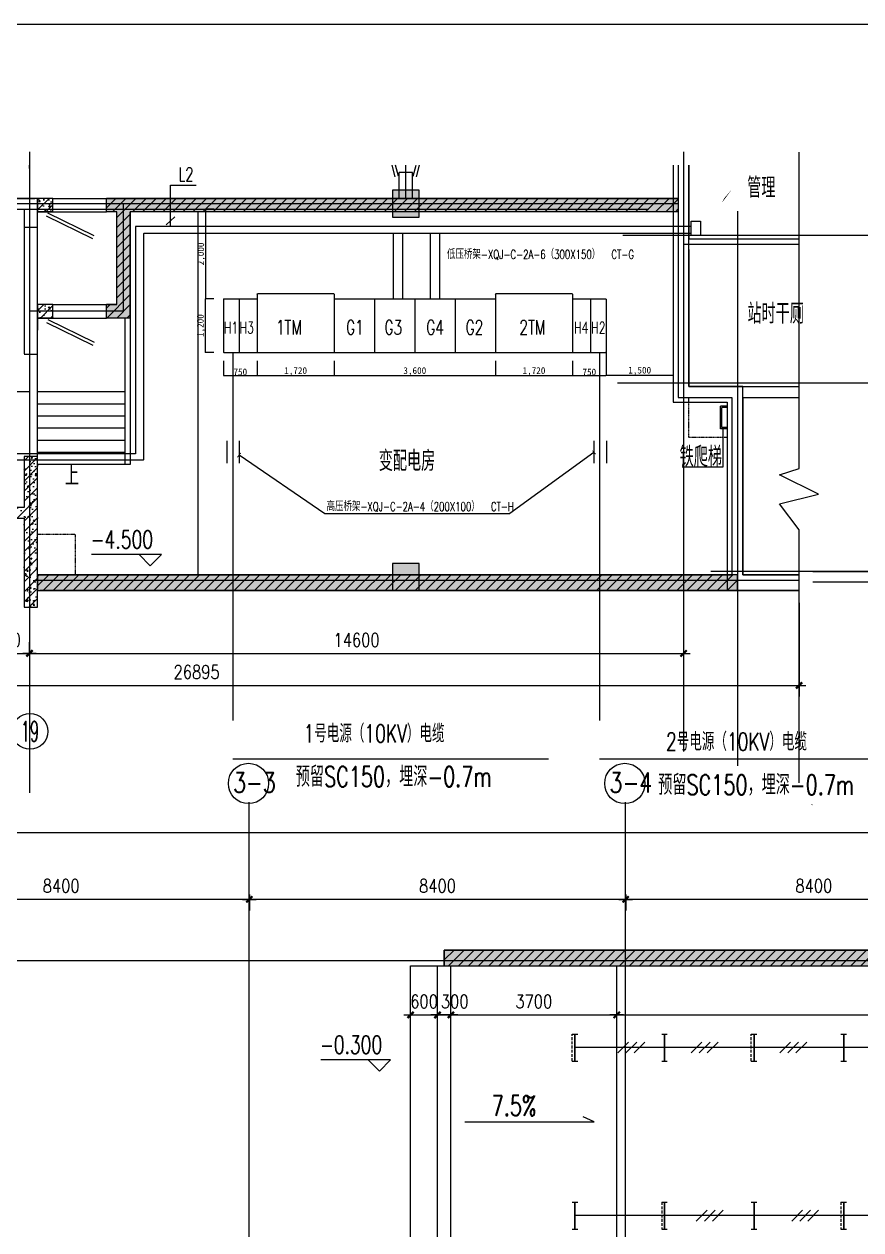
# Model space of a CAD drawing. Extents: x -170759 to 304867, y -311201 to 112352.
# Drawn here: x -86943 to -68266, y -94850 to -67941 of the extents above; entities that cross this region are included whole.
import ezdxf
from ezdxf.enums import TextEntityAlignment as Align

# ---------------------------------------------------------------- set-up
doc = ezdxf.new("R2010")
doc.units = 0
for name, pattern in [('ACAD_ISO04W100', [30.5, 24, -3, 0.5, -3]), ('DASH', [0.35, 0.25, -0.1]), ('DASHED', [0.75, 0.5, -0.25]), ('DOT2', [0.125, 0, -0.125]), ('DOTE', [2.42, 2, -0.2, 0.02, -0.2])]:
    doc.linetypes.add(name, pattern=pattern)
doc.layers.get('0').update_dxf_attribs({"linetype": 'CONTINUOUS'})
doc.layers.get('DEFPOINTS').update_dxf_attribs({"linetype": 'CONTINUOUS'})
for name, color, linetype in [('4', 2, 'DOT2'), ('7', 8, 'CONTINUOUS'), ('AXIS', 3, 'CONTINUOUS'), ('AXIS_TEXT', 7, 'CONTINUOUS'), ('DOTE', 251, 'CONTINUOUS'), ('EQUIP', 3, 'CONTINUOUS'), ('JJU', 251, 'CONTINUOUS'), ('LAYER2', 7, 'CONTINUOUS'), ('PUB_DIM', 3, 'CONTINUOUS'), ('STAIR', 2, 'CONTINUOUS'), ('TC', 253, 'CONTINUOUS'), ('TEXT', 6, 'CONTINUOUS'), ('TXT', 3, 'CONTINUOUS'), ('WALL', 7, 'CONTINUOUS'), ('WIRE', 1, 'CONTINUOUS'), ('ZHU', 251, 'CONTINUOUS'), ('ZXX', 2, 'ACAD_ISO04W100'), ('柱子', 170, 'CONTINUOUS'), ('标注', 7, 'CONTINUOUS')]:
    doc.layers.add(name, color=color, linetype=linetype)
doc.styles.add('COMPLEX', font='COMPLEX')
doc.styles.add('DIM_FONT', font='SIMPLEX.shx', dxfattribs={"width": 0.8})
doc.styles.add('HZFS', font='txt.shx', dxfattribs={"width": 0.8, "bigfont": 'msi_fsx.shx'})
doc.styles.add('HZTXT', font='txt.shx', dxfattribs={"width": 0.8, "bigfont": 'hztxt.shx'})
doc.styles.add('STYLE1', font='txt.shx', dxfattribs={"width": 0.8, "bigfont": 'HZTXT.shx'})
doc.dimstyles.new('AXIS', dxfattribs={"dimtxt": 300, "dimasz": 1, "dimexe": 250, "dimexo": 300, "dimgap": 150, "dimtad": 1, "dimdec": 0, "dimdsep": 46, "dimtxsty": 'DIM_FONT', "dimblk": '_DIMX', "dimblk1": '_DIMX', "dimblk2": '_DIMX', "dimcen": 2.5, "dimse1": 1, "dimse2": 1, "dimclrd": 3, "dimclre": 3, "dimclrt": 7, "dimadec": 0, "dimazin": 0, "dimtfac": 1, "dimtdec": 0, "dimtix": 1, "dimtmove": 2, "dimatfit": 3, "dimldrblk": '_DIMX', "dimfxl": 0, "dimtolj": 1, "dimtzin": 0, "dimarcsym": 0})
doc.dimstyles.new('NORMAL', dxfattribs={"dimtxt": 300, "dimasz": 1, "dimexe": 250, "dimexo": 300, "dimgap": 150, "dimtad": 1, "dimdec": 0, "dimzin": 0, "dimdsep": 46, "dimtxsty": 'DIM_FONT', "dimblk": '_DIMX', "dimblk1": '_DIMX', "dimblk2": '_DIMX', "dimsah": 1, "dimcen": 2.5, "dimclrt": 7, "dimadec": 0, "dimazin": 0, "dimtfac": 1, "dimtdec": 0, "dimtix": 1, "dimtmove": 2, "dimatfit": 3, "dimldrblk": '_DIMX', "dimfxl": 0, "dimtolj": 1, "dimtzin": 0, "dimarcsym": 0})
doc.dimstyles.get("Standard").update_dxf_attribs({"dimtxt": 0.18, "dimasz": 0.18, "dimexe": 0.18, "dimexo": 0.0625, "dimgap": 0.09, "dimtad": 0, "dimtih": 1, "dimtoh": 1, "dimdec": 4, "dimzin": 0, "dimdsep": 46, "dimtxsty": 'Standard', "dimcen": 0.09, "dimadec": 0, "dimazin": 0, "dimtfac": 1, "dimtdec": 4, "dimtofl": 0, "dimtmove": 0, "dimatfit": 3, "dimfxl": 0, "dimtolj": 1, "dimtzin": 0, "dimarcsym": 0})
pattern_1 = [(50, (-108706.48, -140644.84), (364.3693, -31.8782), [38.1, -419.1]), (355, (-108706.48, -140644.84), (-70.4857, 382.1133), [30.48, -335.28]), (100.451, (-108676.1, -140647.5), (293.885, 350.2334), [32.38, -356.18]), (46.1842, (-108706.5, -140543.24), (542.158, -84.0847), [57.15, -628.65]), (96.6356, (-108661.3, -140550.25), (474.8085, 494.851), [48.57, -534.27]), (351.184, (-108706.5, -140543.24), (474.8092, 494.8502), [45.72, -502.92]), (21, (-108655.68, -140568.64), (303.22976, -204.531), [38.1, -419.1]), (326, (-108655.68, -140568.64), (123.604, 368.3759), [30.48, -335.28]), (71.4514, (-108630.4, -140585.7), (426.833, 163.8457), [32.38, -356.18]), (37.5, (-108706.48, -140644.84), (6.1772, 169.11008), [0, -331.216, 0, -340.36, 0, -336.55]), (7.5, (-108706.48, -140644.84), (133.63933, 200.36115), [0, -194.056, 0, -323.596, 0, -128.27]), (327.5, (-108819.76, -140644.84), (271.18119, -11.45749), [0, -127, 0, -396.24, 0, -525.78]), (317.5, (-108870.56, -140644.84), (296.25836, 50.853), [0, -165.1, 0, -263.144, 0, -373.38])]

# ---------------------------------------------------------------- blocks, each defined once
blk = doc.blocks.new('_DIMX')
blk.add_line((-150, 0), (150, 0))
at = {"const_width": 50}
blk.add_lwpolyline([(-70, -70), (70, 70)], dxfattribs=at)
blk = doc.blocks.new('*D688')
at = {"layer": 'DEFPOINTS', "color": 0}
for p in [(-98716, -85992), (-16916, -86500), (-98716, -86769)]:
    blk.add_point(p, dxfattribs=at)
at = {"layer": 'TC', "color": 0, "lineweight": -2}
for p, q in [((-98716, -86469), (-98716, -85742)), ((-16916, -86200), (-16916, -85742)), ((-16917, -85992), (-98715, -85992))]:
    blk.add_line(p, q, dxfattribs=at)
at = {"layer": 'TC', "color": 0, "lineweight": -2, "rotation": 180}
blk.add_blockref('_DIMX', (-98716, -85992), dxfattribs=at)
at = {"layer": 'TC', "color": 0, "lineweight": -2}
blk.add_blockref('_DIMX', (-16916, -85992), dxfattribs=at)
at = {"layer": 'TC', "color": 7, "insert": (-58490, -85692), "char_height": 300, "attachment_point": 5, "style": 'DIM_FONT'}
blk.add_mtext('\\A1;81800', dxfattribs=at)
blk = doc.blocks.new('*D713')
at = {"layer": 'DEFPOINTS', "color": 0}
for p in [(-81916, -87069, 0), (-73516, -87069, 0), (-81916, -87474)]:
    blk.add_point(p, dxfattribs=at)
at = {"layer": 'TC', "color": 0, "lineweight": -2}
for p, q in [((-81916, -87369), (-81916, -87724)), ((-73517, -87474), (-81915, -87474))]:
    blk.add_line(p, q, dxfattribs=at)
at = {"layer": 'TC', "color": 0, "lineweight": -2, "rotation": 180}
blk.add_blockref('_DIMX', (-81916, -87474), dxfattribs=at)
at = {"layer": 'TC', "color": 0, "lineweight": -2}
blk.add_blockref('_DIMX', (-73516, -87474), dxfattribs=at)
at = {"layer": 'TC', "color": 7, "insert": (-77716, -87174), "char_height": 300, "attachment_point": 5, "style": 'DIM_FONT'}
blk.add_mtext('\\A1;8400', dxfattribs=at)
blk = doc.blocks.new('*D714')
at = {"layer": 'DEFPOINTS', "color": 0}
for p in [(-90316, -87069, 0), (-81916, -87069, 0), (-90316, -87474)]:
    blk.add_point(p, dxfattribs=at)
at = {"layer": 'TC', "color": 0, "lineweight": -2}
for p, q in [((-90316, -87369), (-90316, -87724)), ((-81917, -87474), (-90315, -87474))]:
    blk.add_line(p, q, dxfattribs=at)
at = {"layer": 'TC', "color": 0, "lineweight": -2, "rotation": 180}
blk.add_blockref('_DIMX', (-90316, -87474), dxfattribs=at)
at = {"layer": 'TC', "color": 0, "lineweight": -2}
blk.add_blockref('_DIMX', (-81916, -87474), dxfattribs=at)
at = {"layer": 'TC', "color": 7, "insert": (-86116, -87174), "char_height": 300, "attachment_point": 5, "style": 'DIM_FONT'}
blk.add_mtext('\\A1;8400', dxfattribs=at)
blk = doc.blocks.new('*D715')
at = {"layer": 'AXIS', "color": 3, "lineweight": -2}
for p, q in [((-77717, -90053), (-77718, -90053)), ((-77716, -90053), (-77416, -90053)), ((-77415, -90053), (-77414, -90053))]:
    blk.add_line(p, q, dxfattribs=at)
at = {"layer": 'DEFPOINTS', "color": 0}
for p in [(-77716, -90060, 0), (-77416, -90053), (-77416, -90117, 0)]:
    blk.add_point(p, dxfattribs=at)
at = {"layer": 'AXIS', "color": 3, "lineweight": -2}
blk.add_blockref('_DIMX', (-77716, -90053), dxfattribs=at)
at = {"layer": 'AXIS', "color": 3, "lineweight": -2, "rotation": 180}
blk.add_blockref('_DIMX', (-77416, -90053), dxfattribs=at)
at = {"layer": 'AXIS', "color": 7, "insert": (-77332, -89753), "char_height": 300, "attachment_point": 5, "style": 'DIM_FONT'}
blk.add_mtext('\\A1;300', dxfattribs=at)
blk = doc.blocks.new('*D716')
at = {"layer": 'AXIS', "color": 3, "lineweight": -2}
for p, q in [((-78317, -90053), (-78318, -90053)), ((-78316, -90053), (-77716, -90053)), ((-77715, -90053), (-77714, -90053))]:
    blk.add_line(p, q, dxfattribs=at)
at = {"layer": 'DEFPOINTS', "color": 0}
for p in [(-78316, -90060, 0), (-77716, -90053), (-77716, -90060, 0)]:
    blk.add_point(p, dxfattribs=at)
at = {"layer": 'AXIS', "color": 3, "lineweight": -2}
blk.add_blockref('_DIMX', (-78316, -90053), dxfattribs=at)
at = {"layer": 'AXIS', "color": 3, "lineweight": -2, "rotation": 180}
blk.add_blockref('_DIMX', (-77716, -90053), dxfattribs=at)
at = {"layer": 'AXIS', "color": 7, "insert": (-78016, -89753), "char_height": 300, "attachment_point": 5, "style": 'DIM_FONT'}
blk.add_mtext('\\A1;600', dxfattribs=at)
blk = doc.blocks.new('*D717')
at = {"layer": 'DEFPOINTS', "color": 0}
for p in [(-73516, -87069, 0), (-65116, -87069, 0), (-73516, -87474)]:
    blk.add_point(p, dxfattribs=at)
at = {"layer": 'TC', "color": 0, "lineweight": -2}
for p, q in [((-73516, -87369), (-73516, -87724)), ((-65117, -87474), (-73515, -87474))]:
    blk.add_line(p, q, dxfattribs=at)
at = {"layer": 'TC', "color": 0, "lineweight": -2, "rotation": 180}
blk.add_blockref('_DIMX', (-73516, -87474), dxfattribs=at)
at = {"layer": 'TC', "color": 0, "lineweight": -2}
blk.add_blockref('_DIMX', (-65116, -87474), dxfattribs=at)
at = {"layer": 'TC', "color": 7, "insert": (-69316, -87174), "char_height": 300, "attachment_point": 5, "style": 'DIM_FONT'}
blk.add_mtext('\\A1;8400', dxfattribs=at)
blk = doc.blocks.new('_WIE3')
for p, q in [((-0.2, 0.4), (-1, -0.4)), ((0.4, 0.4), (-0.4, -0.4)), ((1, 0.4), (0.2, -0.4))]:
    blk.add_line(p, q)
at = {"width": 0.8}
blk.add_attdef('N', text='', height=1, dxfattribs=at).set_placement((-0.017, 1.056), align=Align.MIDDLE)
blk = doc.blocks.new('_LINKPT1')
blk.add_line((0, 0), (0, 0))
blk = doc.blocks.new('M_Y4YTM')
for p, q in [((-1.2, 0.25), (-1.2, -0.25)), ((-1.2, 0), (1.2, 0)), ((1.2, 0.25), (1.2, -0.25))]:
    blk.add_line(p, q)
at = {"const_width": 0.14}
blk.add_lwpolyline([(-1.2, 0), (1.2, 0)], dxfattribs=at)
at = {"xscale": 0.002, "yscale": 0.002, "zscale": 0.002}
for p in [(-1.2, 0), (0, 0), (1.2, 0)]:
    blk.add_blockref('_LINKPT1', p, dxfattribs=at)
at = {"width": 0.8, "flags": 9}
blk.add_attdef('A', (0, 0), '', height=0.00002, dxfattribs=at)
blk = doc.blocks.new('_Y1QMM')
at = {"linetype": 'DASHED', "ltscale": 0.5}
blk.add_line((-1.2, 0.25), (1.2, 0.25), dxfattribs=at)
for p, q in [((-1.2, 0.25), (-1.2, -0.25)), ((-1.2, 0), (1.2, 0)), ((1.2, 0.25), (1.2, -0.25))]:
    blk.add_line(p, q)
at = {"const_width": 0.14}
blk.add_lwpolyline([(-1.2, 0), (1.2, 0)], dxfattribs=at)
at = {"xscale": 0.002, "yscale": 0.002, "zscale": 0.002}
for p in [(-1.2, 0), (0, 0), (1.2, 0)]:
    blk.add_blockref('_LINKPT1', p, dxfattribs=at)
at = {"style": 'DIM_FONT', "width": 0.8, "flags": 9}
blk.add_attdef('A', (0, 0), '', height=0.00002, dxfattribs=at)
blk = doc.blocks.new('_AXISO')
blk.add_circle((0, 0), 0.5)
at = {"layer": 'AXIS_TEXT', "style": 'COMPLEX', "width": 1.041667}
blk.add_attdef('A', text='', height=0.56, dxfattribs=at).set_placement((-0.25, -0.28), (0.25, -0.28), align=Align.FIT)
blk = doc.blocks.new('*D759')
at = {"color": 0, "lineweight": -2}
for p, q in [((-82712, -72070), (-82895, -72070)), ((-82894, -72073), (-82894, -74068)), ((-82712, -74070), (-82895, -74070))]:
    blk.add_line(p, q, dxfattribs=at)
at = {"color": 0}
for points in [[(-82894, -72073), (-82893, -72073), (-82894, -72070)], [(-82894, -74068), (-82893, -74068), (-82894, -74070)]]:
    blk.add_solid(points, dxfattribs=at)
at = {"layer": 'DEFPOINTS', "color": 0}
for p in [(-82712, -72070, 0), (-82894, -74070), (-82712, -74070, 0)]:
    blk.add_point(p, dxfattribs=at)
at = {"color": 0, "insert": (-82982, -73070), "char_height": 150, "attachment_point": 5, "rotation": 90}
blk.add_mtext('\\A1;2,000', dxfattribs=at)
blk = doc.blocks.new('*D760')
at = {"color": 0, "lineweight": -2}
for p, q in [((-82896, -74070), (-82905, -74070)), ((-82904, -74073), (-82904, -75268)), ((-82712, -75270), (-82905, -75270))]:
    blk.add_line(p, q, dxfattribs=at)
at = {"color": 0}
for points in [[(-82904, -74073), (-82903, -74073), (-82904, -74070)], [(-82904, -75268), (-82903, -75268), (-82904, -75270)]]:
    blk.add_solid(points, dxfattribs=at)
at = {"layer": 'DEFPOINTS', "color": 0}
for p in [(-82895, -74070), (-82904, -75270), (-82712, -75270, 0)]:
    blk.add_point(p, dxfattribs=at)
at = {"color": 0, "insert": (-82992, -74670), "char_height": 150, "attachment_point": 5, "rotation": 90}
blk.add_mtext('\\A1;1,200', dxfattribs=at)
blk = doc.blocks.new('*D761')
at = {"color": 0, "lineweight": -2}
for p, q in [((-82493, -75458), (-82493, -75781)), ((-81743, -75458), (-81743, -75781)), ((-82491, -75780), (-81746, -75780))]:
    blk.add_line(p, q, dxfattribs=at)
at = {"color": 0}
for points in [[(-82491, -75780), (-82491, -75780), (-82493, -75780)], [(-81746, -75780), (-81746, -75780), (-81743, -75780)]]:
    blk.add_solid(points, dxfattribs=at)
at = {"layer": 'DEFPOINTS', "color": 0}
for p in [(-82493, -75458, 0), (-81743, -75458, 0), (-81743, -75780)]:
    blk.add_point(p, dxfattribs=at)
at = {"color": 0, "insert": (-82118, -75704), "char_height": 150, "attachment_point": 5}
blk.add_mtext('\\A1;750', dxfattribs=at)
blk = doc.blocks.new('*D762')
at = {"color": 0, "lineweight": -2}
for p, q in [((-81743, -75459), (-81743, -75781)), ((-80023, -75458), (-80023, -75781)), ((-81741, -75780), (-80026, -75780))]:
    blk.add_line(p, q, dxfattribs=at)
at = {"color": 0}
for points in [[(-81741, -75780), (-81741, -75780), (-81743, -75780)], [(-80026, -75780), (-80026, -75780), (-80023, -75780)]]:
    blk.add_solid(points, dxfattribs=at)
at = {"layer": 'DEFPOINTS', "color": 0}
for p in [(-81743, -75458), (-80023, -75458, 0), (-80023, -75780)]:
    blk.add_point(p, dxfattribs=at)
at = {"color": 0, "insert": (-80883, -75692), "char_height": 150, "attachment_point": 5}
blk.add_mtext('\\A1;1,720', dxfattribs=at)
blk = doc.blocks.new('*D763')
at = {"color": 0, "lineweight": -2}
for p, q in [((-80023, -75458), (-80023, -75781)), ((-76423, -75458), (-76423, -75781)), ((-80021, -75780), (-76426, -75780))]:
    blk.add_line(p, q, dxfattribs=at)
at = {"color": 0}
for points in [[(-80021, -75780), (-80021, -75780), (-80023, -75780)], [(-76426, -75780), (-76426, -75780), (-76423, -75780)]]:
    blk.add_solid(points, dxfattribs=at)
at = {"layer": 'DEFPOINTS', "color": 0}
for p in [(-80023, -75458, 0), (-76423, -75458, 0), (-76423, -75780)]:
    blk.add_point(p, dxfattribs=at)
at = {"color": 0, "insert": (-78223, -75692), "char_height": 150, "attachment_point": 5}
blk.add_mtext('\\A1;3,600', dxfattribs=at)
blk = doc.blocks.new('*D764')
at = {"color": 0, "lineweight": -2}
for p, q in [((-76423, -75458), (-76423, -75781)), ((-74703, -75458), (-74703, -75781)), ((-76421, -75780), (-74706, -75780))]:
    blk.add_line(p, q, dxfattribs=at)
at = {"color": 0}
for points in [[(-76421, -75780), (-76421, -75780), (-76423, -75780)], [(-74706, -75780), (-74706, -75780), (-74703, -75780)]]:
    blk.add_solid(points, dxfattribs=at)
at = {"layer": 'DEFPOINTS', "color": 0}
for p in [(-76423, -75458, 0), (-74703, -75458, 0), (-74703, -75780)]:
    blk.add_point(p, dxfattribs=at)
at = {"color": 0, "insert": (-75563, -75692), "char_height": 150, "attachment_point": 5}
blk.add_mtext('\\A1;1,720', dxfattribs=at)
blk = doc.blocks.new('*D765')
at = {"color": 0, "lineweight": -2}
for p, q in [((-74703, -75473), (-74703, -75783)), ((-73953, -75473), (-73953, -75783)), ((-74701, -75782), (-73956, -75782))]:
    blk.add_line(p, q, dxfattribs=at)
at = {"color": 0}
for points in [[(-74701, -75781), (-74701, -75782), (-74703, -75782)], [(-73956, -75781), (-73956, -75782), (-73953, -75782)]]:
    blk.add_solid(points, dxfattribs=at)
at = {"layer": 'DEFPOINTS', "color": 0}
for p in [(-74703, -75473), (-73953, -75472, 0), (-73953, -75782)]:
    blk.add_point(p, dxfattribs=at)
at = {"color": 0, "insert": (-74328, -75706), "char_height": 150, "attachment_point": 5}
blk.add_mtext('\\A1;750', dxfattribs=at)
blk = doc.blocks.new('*D766')
at = {"color": 0, "lineweight": -2}
for p, q in [((-73953, -75271), (-73953, -75773)), ((-72453, -75271), (-72453, -75773)), ((-73951, -75772), (-72456, -75772))]:
    blk.add_line(p, q, dxfattribs=at)
at = {"color": 0}
for points in [[(-73951, -75771), (-73951, -75772), (-73953, -75772)], [(-72456, -75771), (-72456, -75772), (-72453, -75772)]]:
    blk.add_solid(points, dxfattribs=at)
at = {"layer": 'DEFPOINTS', "color": 0}
for p in [(-73953, -75270, 0), (-72453, -75270, 0), (-72453, -75772)]:
    blk.add_point(p, dxfattribs=at)
at = {"color": 0, "insert": (-73203, -75683), "char_height": 150, "attachment_point": 5}
blk.add_mtext('\\A1;1,500', dxfattribs=at)
blk = doc.blocks.new('A$C13B974A0')
at = {"layer": 'LAYER2', "color": 6}
blk.add_lwpolyline([(0, 0, 0, 0, 0), (324, 433, 96, 0, 0), (517, 725, 0, 0, 0)], format="xyseb", dxfattribs=at)
blk = doc.blocks.new('*D771')
at = {"layer": 'AXIS', "color": 0, "lineweight": -2}
for p, q in [((-69342, -80156), (-65118, -80156)), ((-65368, -80155), (-65368, -80154)), ((-65368, -80156), (-65368, -80386)), ((-69342, -80386), (-65118, -80386)), ((-65368, -80387), (-65368, -80388))]:
    blk.add_line(p, q, dxfattribs=at)
at = {"layer": 'DEFPOINTS', "color": 0}
for p in [(-69642, -80156, 0), (-69642, -80386, 0), (-65368, -80386)]:
    blk.add_point(p, dxfattribs=at)
at = {"layer": 'AXIS', "color": 0, "lineweight": -2}
for p, rotation in [((-65368, -80156), 270), ((-65368, -80386), 90)]:
    blk.add_blockref('_DIMX', p, dxfattribs=dict(at, rotation=rotation))
at = {"layer": 'AXIS', "color": 7, "insert": (-65668, -80271), "char_height": 300, "attachment_point": 5, "rotation": 90, "style": 'DIM_FONT'}
blk.add_mtext('\\A1;230', dxfattribs=at)

msp = doc.modelspace()

# ---------------------------------------------------------------- hatches: boundary and pattern name
at = {"layer": 'WIRE'}
h = msp.add_hatch(dxfattribs=at)
h.set_pattern_fill('AR-CONC', scale=2, style=0)
h.set_pattern_definition(pattern_1)
h.paths.add_polyline_path([(-86303.18081, -71830.20811), (-86643.18081, -71830.20811), (-86643.18081, -72130.20811), (-86303.18081, -72130.20811)])
h = msp.add_hatch(dxfattribs=at)
h.set_pattern_fill('ANSI31', scale=50, style=0)
h.set_pattern_definition([(45, (-108706.48, -141073.17), (-112.2532, 112.2532), [])])
h.paths.add_polyline_path([(-86303.18081, -71830.20811), (-86643.18081, -71830.20811), (-86643.18081, -72130.20811), (-86303.18081, -72130.20811)])
h = msp.add_hatch(dxfattribs=at)
h.set_pattern_fill('AR-CONC', scale=2, style=0)
h.set_pattern_definition(pattern_1)
h.paths.add_polyline_path([(-85103.18081, -74200.20811), (-84873.18081, -74200.20811), (-84873.18081, -72130.20811), (-85103.18081, -72130.20811), (-85103.18081, -71830.20811), (-72343.18081, -71830.20811), (-72343.18081, -72130.20811), (-84573.18081, -72130.20811), (-84573.18081, -74500.20811), (-85103.18081, -74500.20811)])
h = msp.add_hatch(dxfattribs=at)
h.set_pattern_fill('ANSI31', scale=50, style=0)
h.set_pattern_definition([(45, (-108706.48, -141664.53), (-112.2532, 112.2532), [])])
h.paths.add_polyline_path([(-85103.18081, -74200.20811), (-84873.18081, -74200.20811), (-84873.18081, -72130.20811), (-85103.18081, -72130.20811), (-85103.18081, -71830.20811), (-72343.18081, -71830.20811), (-72343.18081, -72130.20811), (-84573.18081, -72130.20811), (-84573.18081, -74500.20811), (-85103.18081, -74500.20811)])
h = msp.add_hatch(dxfattribs=at)
h.set_pattern_fill('AR-CONC', scale=2, style=0)
h.set_pattern_definition(pattern_1)
h.paths.add_polyline_path([(-86303.18081, -74200.20811), (-86643.18081, -74200.20811), (-86643.18081, -74500.20811), (-86303.18081, -74500.20811)])
h = msp.add_hatch(dxfattribs=at)
h.set_pattern_fill('ANSI31', scale=50, style=0)
h.set_pattern_definition([(45, (-108706.48, -141079.65), (-112.2532, 112.2532), [])])
h.paths.add_polyline_path([(-86303.18081, -74200.20811), (-86643.18081, -74200.20811), (-86643.18081, -74500.20811), (-86303.18081, -74500.20811)])
h = msp.add_hatch(dxfattribs=at)
h.set_pattern_fill('AR-CONC', scale=2, style=0)
h.set_pattern_definition(pattern_1)
h.paths.add_polyline_path([(-86643.18081, -80950.20811), (-86643.18081, -77590.20811), (-86943.18081, -77590.20811), (-86943.18081, -78730.20811), (-90723.18081, -78730.20811), (-90723.18081, -78970.20811), (-86943.18081, -78970.20811), (-86943.18081, -80950.20811)])
h = msp.add_hatch(dxfattribs=at)
h.set_pattern_fill('ANSI31', scale=50, style=0)
h.set_pattern_definition([(45, (-108706.48, -140089.42), (-112.2532, 112.2532), [])])
h.paths.add_polyline_path([(-86643.18081, -80950.20811), (-86643.18081, -77590.20811), (-86943.18081, -77590.20811), (-86943.18081, -78730.20811), (-90723.18081, -78730.20811), (-90723.18081, -78970.20811), (-86943.18081, -78970.20811), (-86943.18081, -80950.20811)])
h = msp.add_hatch(dxfattribs=at)
h.set_pattern_fill('ANSI31', scale=50, style=0)
h.set_pattern_definition([(45, (-108720.4, -141171.18), (-112.2532, 112.2532), [])])
h.paths.add_polyline_path([(-86657.10099, -80229.10315), (-86657.10099, -80579.10315), (-71037.10099, -80579.10315), (-71037.10099, -80229.10315)])
h = msp.add_hatch(dxfattribs=at)
h.set_pattern_fill('AR-CONC', scale=2, style=0)
h.set_pattern_definition(pattern_1)
h.paths.add_polyline_path([(-86643.18081, -80230.20811), (-86643.18081, -80580.20811), (-71023.18081, -80580.20811), (-71023.18081, -80230.20811)])
h = msp.add_hatch(dxfattribs=at)
h.set_pattern_fill('AR-CONC', scale=2, style=0)
h.set_pattern_definition(pattern_1)
h.paths.add_polyline_path([(-18486.48801, -111857.31182), (-16686.48801, -111857.31182), (-16686.48801, -88607.31182), (-77564.42559, -88607.31182), (-77564.42559, -88957.31182), (-17036.48801, -88957.31182), (-17036.48801, -110117.31182), (-18486.48801, -110117.31182), (-18486.48801, -110417.31182), (-17036.48801, -110417.31182), (-17036.48801, -111617.31182), (-18486.48801, -111617.31182)])
h = msp.add_hatch(dxfattribs=at)
h.set_pattern_fill('ANSI31', scale=50, style=0)
h.set_pattern_definition([(45, (-108706.48, -141520.32), (-112.2532, 112.2532), [])])
h.paths.add_polyline_path([(-18486.48801, -111857.31182), (-16686.48801, -111857.31182), (-16686.48801, -88607.31182), (-77564.42559, -88607.31182), (-77564.42559, -88957.31182), (-17036.48801, -88957.31182), (-17036.48801, -110117.31182), (-18486.48801, -110117.31182), (-18486.48801, -110417.31182), (-17036.48801, -110417.31182), (-17036.48801, -111617.31182), (-18486.48801, -111617.31182)])
at = {"layer": '柱子'}
for points in [[(-78723.18081, -71650.20811), (-78723.18081, -72250.20811), (-78123.18081, -72250.20811), (-78123.18081, -71650.20811)], [(-78723.18081, -79980.20811), (-78723.18081, -80580.20811), (-78123.18081, -80580.20811), (-78123.18081, -79980.20811)]]:
    msp.add_hatch(color=170, dxfattribs=at).paths.add_polyline_path(points)

# ---------------------------------------------------------------- linework, layer by layer
for p, q in [((-69645.46046, -77854.83344), (-69645.46046, -70798.66773)), ((-86943.18081, -72070.20811, 0), (-73007.38105, -72070.20811, 0)), ((-70079.73373, -77999.47854), (-69645.46046, -77854.83344)), ((-69211.1869, -78433.41432), (-70079.73373, -77999.47854)), ((-70079.73373, -78650.38221), (-69211.1869, -78433.41432)), ((-69645.46046, -79228.96326), (-70079.73373, -78650.38221)), ((-69645.46046, -84876.49802), (-69645.46046, -79228.96326)), ((-69362.37562, -85364.2744), (-69352.37562, -85354.2744))]:
    msp.add_line(p, q)
msp.add_lwpolyline([(-105851.41103, -67940.96664), (-7344.01912, -67940.96664), (-7344.01912, -137495.39095), (-105851.41103, -137495.39095)], close=True)
at = {"layer": '7'}
for p, q in [((-78588.94142, -71331.31658, 0), (-78653.12105, -71089.26537, 0)), ((-78257.42021, -71331.31658, 0), (-78193.24058, -71089.26537, 0)), ((-86303.18081, -71830.20811, 0), (-85103.18081, -71830.20811, 0)), ((-85411.95415, -72733.29926, 0), (-86446.65652, -72228.49773, 0)), ((-85378.93619, -72665.95823, 0), (-86413.63857, -72161.1567, 0)), ((-86303.18081, -72130.20811, 0), (-85103.18081, -72130.20811, 0)), ((-86303.18081, -74200.20811, 0), (-85103.18081, -74200.20811, 0)), ((-85371.19137, -75043.69691, 0), (-86405.89374, -74538.89538, 0)), ((-86303.18081, -74500.20811, 0), (-85103.18081, -74500.20811, 0))]:
    msp.add_line(p, q, dxfattribs=at)
at = {"layer": 'AXIS'}
for p, q in [((-71340.43421, -77822.83032), (-71340.43421, -76970.20811, 0)), ((-86823.18081, -82283.85427, 0), (-86823.18081, -83325.06995, 0))]:
    msp.add_line(p, q, dxfattribs=at)
at = {"layer": 'DOTE', "color": 251, "linetype": 'DOTE', "ltscale": 0.5}
for p, q in [((-86823.18081, -70788.66773, 0), (-86823.18081, -85099.37849, 0)), ((-72223.18081, -70788.66773, 0), (-72223.18081, -84170.56693, 0)), ((-86823.18081, -71163.55846, 0), (-86823.18081, -71089.26537, 0)), ((-78423.18081, -71830.20811, 0), (-78423.18081, -71089.26537, 0)), ((-72343.18081, -71950.20811, 0), (-91223.18081, -71950.20811, 0)), ((-84723.18081, -74350.20811, 0), (-84723.18081, -71950.20811, 0)), ((-71023.18081, -72118.67146, 0), (-71023.18081, -84490.90293, 0)), ((-64027.99618, -72655.84003), (-73577.77911, -72655.84003, 0)), ((-72223.18081, -72850.20811, 0), (-69645.46046, -72850.20811, 0)), ((-84723.18081, -74350.20811, 0), (-86823.18081, -74350.20811, 0)), ((-86823.18081, -76150.20811, 0), (-91223.18081, -76150.20811, 0)), ((-64028.13238, -75955.84003), (-73697.77911, -75955.84003, 0)), ((-64028.13238, -80155.84003), (-71617.95698, -80155.84003, 0)), ((-86703.18081, -80350.20811, 0), (-69645.46046, -80350.20811, 0)), ((-81916.48801, -115450.66217, 0), (-81916.48801, -85305.68629, 0)), ((-73516.48801, -113409.77428, 0), (-73516.48801, -85305.68629, 0)), ((-101419.14559, -88837.31182, 0), (-12973.39897, -88837.31182, 0))]:
    msp.add_line(p, q, dxfattribs=at)
at = {"layer": 'JJU'}
msp.add_line((-83068.7569, -72130.20811, 0), (-83068.7569, -80230.20811, 0), dxfattribs=at)
at = {"layer": 'STAIR'}
for p, q in [((-84693.18081, -74500.20811, 0), (-84693.18081, -77770.20811, 0)), ((-84573.18081, -74500.20811, 0), (-84573.18081, -77770.20811, 0)), ((-84693.18081, -76150.20811, 0), (-86643.18081, -76150.20811, 0)), ((-84693.18081, -76420.20811, 0), (-86643.18081, -76420.20811, 0)), ((-84693.18081, -76690.20811, 0), (-86643.18081, -76690.20811, 0)), ((-71253.18081, -76470.20811, 0), (-71403.18081, -76470.20811, 0)), ((-71403.18081, -76970.20811, 0), (-71403.18081, -76470.20811, 0)), ((-71253.18081, -76500.20811, 0), (-71373.18081, -76500.20811, 0)), ((-71373.18081, -76940.20811, 0), (-71373.18081, -76500.20811, 0)), ((-84693.18081, -76960.20811, 0), (-86643.18081, -76960.20811, 0)), ((-71253.18081, -76940.20811, 0), (-71373.18081, -76940.20811, 0)), ((-84693.18081, -77230.20811, 0), (-86643.18081, -77230.20811, 0)), ((-71253.18081, -76970.20811, 0), (-71403.18081, -76970.20811, 0)), ((-84693.18081, -77500.20811, 0), (-86643.18081, -77500.20811, 0)), ((-84573.18081, -77770.20811, 0), (-86643.18081, -77770.20811, 0)), ((-78316.48801, -95917.31182, 0), (-78316.48801, -88957.31182, 0)), ((-77716.48801, -95917.31182, 0), (-77716.48801, -88957.31182, 0)), ((-77416.48801, -95917.31182, 0), (-77416.48801, -88957.31182, 0)), ((-73716.48801, -95917.31182, 0), (-73716.48801, -88957.31182, 0))]:
    msp.add_line(p, q, dxfattribs=at)
at = {"layer": 'STAIR', "linetype": 'DASH', "ltscale": 0.6}
for p, q in [((-72103.18081, -77170.20811, 0), (-72103.18081, -76270.20811, 0)), ((-71253.18081, -77170.20811, 0), (-72103.18081, -77170.20811, 0)), ((-85803.18081, -79330.20811, 0), (-86643.18081, -79330.20811, 0)), ((-85803.18081, -79330.20811, 0), (-85803.18081, -80230.20811, 0))]:
    msp.add_line(p, q, dxfattribs=at)
at = {"layer": 'TC'}
for centre in [(-81934.94492, -84887.64361, 0), (-73534.94492, -84887.64361, 0)]:
    msp.add_circle(centre, 449.77374, dxfattribs=at)
at = {"layer": 'TEXT', "color": 3}
for p, q in [((-82143.30653, -77554.83762), (-80232.09099, -78866.15001)), ((-74227.33526, -77500.29771), (-76101.13658, -78866.15001)), ((-80232.09099, -78866.15001), (-76101.13658, -78866.15001))]:
    msp.add_line(p, q, dxfattribs=at)
at = {"layer": 'TEXT', "color": 3, "const_width": 20}
for points in [[(-74257.98195, -77461.95086), (-74184.91941, -77538.01167)], [(-82106.46237, -77511.47165), (-82183.90078, -77609.50111)]]:
    msp.add_lwpolyline(points, dxfattribs=at)
at = {"layer": 'TEXT', "color": 3}
for points in [[(-84377.7452, -79780.34835), (-84127.7452, -80030.44699), (-83877.7452, -79780.34835), (-85435.43133, -79780.34835)], [(-79262.1125, -91055.15007), (-79012.1125, -91305.24871), (-78762.1125, -91055.15007), (-80319.79863, -91055.15007)]]:
    msp.add_lwpolyline(points, dxfattribs=at)
at = {"layer": 'TXT', "color": 3, "linetype": 'Continuous'}
for p, q in [((-72258.89982, -77822.83032), (-71340.43421, -77822.83032)), ((-77103.42834, -92437.31182, 0), (-74215.83622, -92437.31182, 0)), ((-74215.83622, -92437.31182, 0), (-74464.17872, -92329.51574))]:
    msp.add_line(p, q, dxfattribs=at)
at = {"layer": 'WALL', "color": 7}
for p, q in [((-78661.43636, -71350.53854, 0), (-78730.71267, -71089.26537, 0)), ((-78184.92527, -71350.53854, 0), (-78115.64895, -71089.26537, 0)), ((-85404.20933, -75111.03794, 0), (-86438.9117, -74606.23641, 0))]:
    msp.add_line(p, q, dxfattribs=at)
at = {"layer": 'WALL'}
for p, q in [((-78573.18081, -71830.20811, 0), (-78573.18081, -71250.20811, 0)), ((-78273.18081, -71250.20811, 0), (-78573.18081, -71250.20811, 0)), ((-78273.18081, -71830.20811, 0), (-78273.18081, -71250.20811, 0)), ((-72343.18081, -71089.26537, 0), (-72343.18081, -71830.20811, 0)), ((-72103.18081, -71089.26537, 0), (-72103.18081, -72730.20811, 0)), ((-87223.18081, -71830.20811, 0), (-86703.18081, -71830.20811, 0)), ((-87223.18081, -71830.20811, 0), (-86703.18081, -71830.20811, 0)), ((-86303.18081, -71830.20811, 0), (-86703.18081, -71830.20811, 0)), ((-86303.18081, -72130.20811, 0), (-86303.18081, -71830.20811, 0)), ((-72343.18081, -71830.20811, 0), (-85103.18081, -71830.20811, 0)), ((-85103.18081, -72130.20811, 0), (-85103.18081, -71830.20811, 0)), ((-86643.18081, -74200.20811, 0), (-86643.18081, -72130.20811, 0)), ((-86303.18081, -72130.20811, 0), (-86643.18081, -72130.20811, 0)), ((-84873.18081, -72130.20811, 0), (-85103.18081, -72130.20811, 0)), ((-84873.18081, -74200.20811, 0), (-84873.18081, -72130.20811, 0)), ((-72343.18081, -72130.20811, 0), (-84573.18081, -72130.20811, 0)), ((-84573.18081, -74500.20811, 0), (-84573.18081, -72130.20811, 0)), ((-72343.18081, -72130.20811, 0), (-72343.18081, -76271.54858, 0)), ((-72343.18081, -72730.20811, 0), (-72343.18081, -74950.20811, 0)), ((-72103.18081, -72730.20811, 0), (-69645.46046, -72730.20811, 0)), ((-72103.18081, -72970.20811, 0), (-72103.18081, -74950.20811, 0)), ((-72103.18081, -72970.20811, 0), (-72103.18081, -76031.54858, 0)), ((-86303.18081, -74200.20811, 0), (-86643.18081, -74200.20811, 0)), ((-86303.18081, -74500.20811, 0), (-86303.18081, -74200.20811, 0)), ((-86303.18081, -74500.20811, 0), (-86303.18081, -74200.20811, 0)), ((-84873.18081, -74200.20811, 0), (-85103.18081, -74200.20811, 0)), ((-85103.18081, -74500.20811, 0), (-85103.18081, -74200.20811, 0)), ((-86643.18081, -77590.20811, 0), (-86643.18081, -74500.20811, 0)), ((-86643.18081, -74500.20811, 0), (-86643.18081, -74770.20811, 0)), ((-86303.18081, -74500.20811, 0), (-86643.18081, -74500.20811, 0)), ((-84573.18081, -74500.20811, 0), (-85103.18081, -74500.20811, 0)), ((-84573.18081, -74500.20811, 0), (-84573.18081, -74500.20811, 0)), ((-72103.18081, -76031.54858, 0), (-69645.46046, -76031.54858, 0)), ((-72343.18081, -76271.54858, 0), (-71148.18081, -76271.54858, 0)), ((-71148.18081, -76271.54858, 0), (-71148.18081, -80230.20811, 0)), ((-70898.18081, -76271.54858, 0), (-70898.18081, -80230.20811, 0)), ((-70898.18081, -76271.54858, 0), (-69645.46046, -76271.54858, 0)), ((-86643.18081, -80230.20811, 0), (-71148.18081, -80230.20811, 0)), ((-70898.18081, -80230.20811, 0), (-69645.46046, -80230.20811, 0)), ((-69645.46046, -80580.20811, 0), (-86593.18081, -80580.20811, 0)), ((-71253.18081, -80580.20811, 0), (-69645.46046, -80580.20811, 0)), ((-77564.42559, -88957.31182, 0), (-77564.42559, -88607.31182, 0)), ((-78316.48801, -88957.31182, 0), (-16686.48801, -88957.31182, 0))]:
    msp.add_line(p, q, dxfattribs=at)
at = {"layer": 'WIRE'}
for p, q in [((-72053.23668, -72455.40223), (-84455.84451, -72455.40223)), ((-84455.84451, -72455.40223), (-84455.84451, -77530.4467)), ((-84279.4185, -72620.95099), (-84269.4185, -72610.95099)), ((-84279.4185, -72620.95099), (-84279.4185, -77665.62552)), ((-72053.23668, -72610.95099), (-84269.4185, -72610.95099)), ((-78699.74973, -74071.98532), (-78699.74973, -72617.50106)), ((-78490.04253, -74071.98532), (-78490.04253, -72617.50106)), ((-77873.25627, -74071.98532), (-77873.25627, -72617.50106)), ((-77663.54908, -74071.98532), (-77663.54908, -72617.50106)), ((-81743.18081, -73965.44922, 0), (-81733.18081, -73955.44922, 0)), ((-81743.18081, -73965.44922, 0), (-81743.18081, -75270.20811, 0)), ((-81733.18081, -73955.44922, 0), (-80033.18081, -73955.44922, 0)), ((-80033.18081, -73955.44922, 0), (-80023.18081, -73965.44922, 0)), ((-80023.18081, -73965.44922, 0), (-80023.18081, -75270.20811, 0)), ((-76423.18081, -73965.44922, 0), (-76413.18081, -73955.44922, 0)), ((-76423.18081, -73965.44922, 0), (-76423.18081, -75270.20811, 0)), ((-76413.18081, -73955.44922, 0), (-74713.18081, -73955.44922, 0)), ((-74713.18081, -73955.44922, 0), (-74703.18081, -73965.44922, 0)), ((-74703.18081, -73965.44922, 0), (-74703.18081, -75270.20811, 0)), ((-82493.18081, -74080.20811, 0), (-82483.18081, -74070.20811, 0)), ((-82493.18081, -74080.20811, 0), (-82493.18081, -75260.20811, 0)), ((-82483.18081, -74070.20811, 0), (-81743.18081, -74070.20811, 0)), ((-82143.18081, -74080.20811, 0), (-82143.18081, -75260.20811, 0)), ((-80023.18081, -74070.20811, 0), (-76423.18081, -74070.20811, 0)), ((-79123.18081, -74070.20811, 0), (-79123.18081, -75270.20811, 0)), ((-78223.18081, -74070.20811, 0), (-78223.18081, -75270.20811, 0)), ((-77323.18081, -74070.20811, 0), (-77323.18081, -75270.20811, 0)), ((-74703.18081, -74070.20811, 0), (-73963.18081, -74070.20811, 0)), ((-74303.18081, -74080.20811, 0), (-74303.18081, -75260.20811, 0)), ((-73963.18081, -74070.20811, 0), (-73953.18081, -74080.20811, 0)), ((-73953.18081, -74080.20811, 0), (-73953.18081, -75260.20811, 0)), ((-82493.18081, -75260.20811, 0), (-82483.18081, -75270.20811, 0)), ((-82483.18081, -75270.20811, 0), (-73963.18081, -75270.20811, 0)), ((-82286.1098, -75269.59625), (-82286.1098, -83480.68313)), ((-74100.89846, -75269.59625), (-74100.89846, -83480.68313)), ((-73953.18081, -75260.20811, 0), (-73963.18081, -75270.20811, 0)), ((-82420.96331, -77243.64072), (-82420.96331, -77742.8153)), ((-82143.39158, -77243.64072), (-82143.39158, -77742.8153)), ((-74223.34091, -77243.64072), (-74223.34091, -77742.8153)), ((-73945.76918, -77243.64072), (-73945.76918, -77742.8153)), ((-84455.84451, -77530.4467), (-93850.82873, -77530.4467)), ((-84289.4185, -77675.62552), (-93850.82873, -77675.62552)), ((-84279.4185, -77665.62552), (-84289.4185, -77675.62552)), ((-82286.1098, -84339.74341), (-75240.89251, -84339.74341)), ((-74100.89846, -84339.74341), (-67055.68118, -84339.74341)), ((-52649.3732, -90782.31182, 0), (-74649.3732, -90782.31182, 0)), ((-52649.3732, -94532.31182, 0), (-74649.3732, -94532.31182, 0))]:
    msp.add_line(p, q, dxfattribs=at)
at = {"layer": 'WIRE', "color": 7}
msp.add_line((-77564.42559, -88607.31182, 0), (-16686.48801, -88607.31182, 0), dxfattribs=at)
at = {"layer": 'WIRE'}
msp.add_lwpolyline([(-72053.23668, -72335.14855), (-71846.92709, -72335.14855), (-71846.92709, -72661.55118), (-72053.23668, -72661.55118)], close=True, dxfattribs=at)
for points in [[(-82286.1098, -83480.68313, 0, 150, 0), (-82286.1098, -83979.56233, 0, 0, 0), (-82286.1098, -86889.57087, 0, 0, 0)], [(-74100.89846, -83480.68313, 0, 150, 0), (-74100.89846, -83979.56233, 0, 0, 0), (-74100.89846, -86889.57087, 0, 0, 0)]]:
    msp.add_lwpolyline(points, format="xyseb", dxfattribs=at)
at = {"layer": 'WIRE', "color": 7, "elevation": 0}
msp.add_lwpolyline([(-18486.48801, -111857.31182), (-16686.48801, -111857.31182), (-16686.48801, -88607.31182), (-77564.42559, -88607.31182), (-77564.42559, -88957.31182), (-17036.48801, -88957.31182), (-17036.48801, -110117.31182), (-18486.48801, -110117.31182), (-18486.48801, -110417.31182), (-17036.48801, -110417.31182), (-17036.48801, -111617.31182), (-18486.48801, -111617.31182)], close=True, dxfattribs=at)
at = {"layer": 'ZHU'}
for p, q in [((-86643.18081, -71830.20811, 0), (-87223.18081, -71830.20811, 0)), ((-86643.18081, -80230.20811, 0), (-86643.18081, -71830.20811, 0)), ((-86593.18081, -80230.20811, 0), (-86643.18081, -80230.20811, 0)), ((-86593.18081, -80580.20811, 0), (-69645.46046, -80580.20811, 0))]:
    msp.add_line(p, q, dxfattribs=at)
at = {"layer": 'ZHU', "elevation": 0}
for points in [[(-72453.18081, -71089.26537), (-72453.18081, -76380.20811), (-71253.18081, -76380.20811), (-71253.18081, -80580.20811), (-69645.46046, -80580.20811)], [(-69645.46046, -80230.20811), (-70903.18081, -80230.20811), (-70903.18081, -76030.20811), (-72103.18081, -76030.20811), (-72103.17974, -71089.26537)]]:
    msp.add_lwpolyline(points, dxfattribs=at)
for points in [[(-86303.18081, -71830.20811), (-86643.18081, -71830.20811), (-86643.18081, -72130.20811), (-86303.18081, -72130.20811)], [(-85103.18081, -74200.20811), (-84873.18081, -74200.20811), (-84873.18081, -72130.20811), (-85103.18081, -72130.20811), (-85103.18081, -71830.20811), (-72343.18081, -71830.20811), (-72343.18081, -72130.20811), (-84573.18081, -72130.20811), (-84573.18081, -74500.20811), (-85103.18081, -74500.20811)], [(-86303.18081, -74200.20811), (-86643.18081, -74200.20811), (-86643.18081, -74500.20811), (-86303.18081, -74500.20811)], [(-86643.18081, -80230.20811), (-86643.18081, -80580.20811), (-71023.18081, -80580.20811), (-71023.18081, -80230.20811)]]:
    msp.add_lwpolyline(points, close=True, dxfattribs=at)
at = {"layer": 'ZXX', "color": 30}
msp.add_line((-86943.18081, -72470.20791, 0), (-86643.18081, -72470.20791, 0), dxfattribs=at)
at = {"layer": 'ZXX', "color": 30, "elevation": 0}
for points in [[(-86643.18081, -75310.20811), (-86643.18081, -71830.20811), (-87223.18081, -71830.20811), (-87223.18081, -72070.20791), (-86943.18081, -72070.20811), (-86943.18081, -75310.20811), (-86643.18081, -75310.20811)], [(-86643.18081, -80950.20811), (-86643.18081, -77590.20811), (-86943.18081, -77590.20811), (-86943.18081, -78730.20811), (-90723.18081, -78730.20811), (-90723.18081, -78970.20811), (-86943.18081, -78970.20811), (-86943.18081, -80950.20811), (-86643.18081, -80950.20811)]]:
    msp.add_lwpolyline(points, dxfattribs=at)
at = {"layer": '柱子', "color": 170, "elevation": 0}
for points in [[(-78723.18081, -71650.20811), (-78723.18081, -72250.20811), (-78123.18081, -72250.20811), (-78123.18081, -71650.20811), (-78723.18081, -71650.20811)], [(-78723.18081, -79980.20811), (-78723.18081, -80580.20811), (-78123.18081, -80580.20811), (-78123.18081, -79980.20811), (-78723.18081, -79980.20811)]]:
    msp.add_lwpolyline(points, dxfattribs=at)
at = {"layer": '标注', "linetype": 'Continuous'}
for p, q in [((-83673.79319, -72432.28542), (-83673.79319, -71538.31584)), ((-83673.79319, -71538.31584), (-83103.71776, -71538.31584)), ((-83577.31952, -72244.46164), (-83770.26685, -72419.74966))]:
    msp.add_line(p, q, dxfattribs=at)

# ---------------------------------------------------------------- block references
at = {"layer": 'AXIS'}
ref = msp.add_blockref('_AXISO', (-86812.07422, -83724.91573, 0), dxfattribs=dict(at, xscale=800, yscale=800, zscale=800))
ref.add_attrib('A', '19', dxfattribs={"layer": 'AXIS_TEXT', "height": 448, "style": 'COMPLEX', "width": 0.646552}).set_placement((-87012.07423, -83948.91573, 0), (-86612.07422, -83948.91573, 0), align=Align.FIT)
at = {"layer": 'EQUIP', "yscale": 250, "zscale": 250, "rotation": 90}
for name, p, xscale in [('_Y1QMM', (-74649.3732, -90782.31182, 0), 250), ('M_Y4YTM', (-72649.3732, -90782.31182, 0), 250), ('_Y1QMM', (-70649.3732, -90782.31182, 0), 250), ('M_Y4YTM', (-68649.3732, -90782.31182, 0), 250), ('M_Y4YTM', (-74649.3732, -94532.31182, 0), -250), ('_Y1QMM', (-72649.3732, -94532.31182, 0), -250), ('M_Y4YTM', (-70649.3732, -94532.31182, 0), -250), ('_Y1QMM', (-68649.3732, -94532.31182, 0), -250)]:
    msp.add_blockref(name, p, dxfattribs=dict(at, xscale=xscale))
at = {"layer": 'PUB_DIM', "xscale": 300, "yscale": 300, "zscale": 300}
for p in [(-73389.66456, -90782.31182, 0), (-71753.73201, -90782.31182, 0), (-69775.39518, -90782.31182, 0), (-71639.59711, -94532.31182, 0), (-69509.08056, -94532.31182, 0)]:
    msp.add_blockref('_WIE3', p, dxfattribs=at)
at = {"layer": 'WIRE'}
msp.add_blockref('A$C13B974A0', (-71835.79926, -72553.57575), dxfattribs=at)

# ---------------------------------------------------------------- texts
at = {"layer": '4', "style": 'STYLE1', "width": 0.75}
for s, p in [('3-3', (-82278.26984, -85092.38194, 0)), ('3-4', (-73878.26984, -85092.38194, 0))]:
    msp.add_text(s, height=450, dxfattribs=at).set_placement(p)
at = {"layer": 'TEXT', "color": 3, "style": 'HZTXT', "width": 0.7}
for s, height, p in [('低压桥架-XQJ-C-2A-6（300X150）  CT-G', 200, (-77504.09749, -73180.78735)), ('H1', 256, (-82482.834, -74842.92885)), ('H3', 256, (-82133.95481, -74842.92885)), ('1TM', 320, (-81322.35377, -74870.41389)), ('G1', 320, (-79755.73171, -74870.41389)), ('G3', 320, (-78900.20063, -74870.41389)), ('G4', 320, (-77966.8938, -74870.41389)), ('G2', 320, (-77089.14116, -74870.41389)), ('2TM', 320, (-75889.17537, -74870.41389)), ('H4', 256, (-74669.72336, -74842.92885)), ('H2', 256, (-74287.51155, -74842.92885)), ('高压桥架-XQJ-C-2A-4（200X100）  CT-H', 200, (-80192.71779, -78807.84834)), ('-4.500', 400, (-85457.81812, -79643.69652)), ('1号电源（10KV）电缆', 400, (-80707.76883, -83972.79169)), ('2号电源（10KV）电缆', 400, (-72617.02482, -84155.34385)), ('-0.300', 400, (-80342.18542, -90918.49824))]:
    msp.add_text(s, height=height, dxfattribs=at).set_placement(p)
at = {"layer": 'TXT', "color": 3, "linetype": 'Continuous', "style": 'HZTXT', "width": 0.7}
for s, p in [('管理', (-70803.09006, -71814.75001, 0)), ('管理', (-70803.09006, -71814.75001, 0)), (' 站时干厕', (-71078.55664, -74626.44986, 0)), ('变配电房', (-79026.7343, -77913.85431, 0)), ('铁爬梯', (-72312.40246, -77820.70778, 0)), ('上', (-86035.08599, -78241.31929)), ('预留SC150，埋深-0.7m', (-80879.85475, -84960.15398, 0)), ('预留SC150，埋深-0.7m', (-72789.11074, -85142.70614, 0)), ('7.5%', (-76506.36485, -92304.30033))]:
    msp.add_text(s, height=450, dxfattribs=at).set_placement(p)
at = {"layer": '标注', "linetype": 'Continuous', "style": 'HZFS', "width": 0.7}
msp.add_text('L2', height=300, dxfattribs=at).set_placement((-83497.11924, -71442.90752, 0))

# ---------------------------------------------------------------- dimensions: what is measured, and where the dimension line sits
for base, p1, p2, picture, middle in [((-82893.89919, -74070.20811), (-82711.76048, -72070.20811, 0), (-82711.76048, -74070.20811, 0), '*D759', (-82982.02419, -73070.20811)), ((-82903.62538, -75270.20811), (-82895.14919, -74070.20811), (-82711.76048, -75270.20811, 0), '*D760', (-82991.75038, -74670.20811))]:
    dim = msp.add_linear_dim(base=base, p1=p1, p2=p2, angle=90, dimstyle='Standard', override={"dimtxt": 150, "dimasz": 2.5, "dimexe": 1.25, "dimexo": 0.625, "dimgap": 0.625, "dimtad": 1, "dimtih": 0, "dimtoh": 0, "dimzin": 8, "dimlunit": 6, "dimcen": 2.5, "dimtofl": 1})
    dim.commit()
    dim.dimension.update_dxf_attribs({"geometry": picture, "text_midpoint": middle})
for base, p1, p2, picture, middle in [((-72453.18081, -75771.50164), (-73953.18081, -75270.20811, 0), (-72453.18081, -75270.20811, 0), '*D766', (-73203.18081, -75683.37664)), ((-81743.18081, -75780.0285), (-82493.18081, -75457.55323, 0), (-81743.18081, -75457.55323, 0), '*D761', (-82118.18081, -75704.4035)), ((-80023.18081, -75780.0285), (-81743.18081, -75458.17823), (-80023.18081, -75457.55323, 0), '*D762', (-80883.18081, -75691.9035)), ((-76423.18081, -75780.0285), (-80023.18081, -75457.55323, 0), (-76423.18081, -75457.55323, 0), '*D763', (-78223.18081, -75691.9035)), ((-74703.18081, -75780.0285), (-76423.18081, -75457.55323, 0), (-74703.18081, -75457.55323, 0), '*D764', (-75563.18081, -75691.9035)), ((-73953.18081, -75781.70919), (-74703.18081, -75472.80067), (-73953.18081, -75472.17567, 0), '*D765', (-74328.18081, -75706.08419))]:
    dim = msp.add_linear_dim(base=base, p1=p1, p2=p2, dimstyle='Standard', override={"dimtxt": 150, "dimasz": 2.5, "dimexe": 1.25, "dimexo": 0.625, "dimgap": 0.625, "dimtad": 1, "dimtih": 0, "dimtoh": 0, "dimzin": 8, "dimlunit": 6, "dimcen": 2.5, "dimtofl": 1})
    dim.commit()
    dim.dimension.update_dxf_attribs({"geometry": picture, "text_midpoint": middle})
at = {"layer": 'AXIS'}
dim = msp.add_linear_dim(base=(-65367.85951, -80385.84003), p1=(-69642.01517, -80155.84003, 0), p2=(-69642.01517, -80385.84003, 0), angle=90, dimstyle='NORMAL', dxfattribs=at)
dim.commit()
dim.dimension.update_dxf_attribs({"geometry": '*D771', "text_midpoint": (-65667.85951, -80270.84003)})
msp.add_linear_dim(base=(-72223.18081, -81984.8196), p1=(-86823.18081, -81045.95049, 0), p2=(-72223.18081, -81045.95049, 0), dimstyle='NORMAL', dxfattribs=at).render()
dim = msp.add_linear_dim(base=(-77716.48801, -90053.2596), p1=(-78316.48801, -90060.36859, 0), p2=(-77716.48801, -90060.36859, 0), dimstyle='AXIS', dxfattribs=at)
dim.commit()
dim.dimension.update_dxf_attribs({"geometry": '*D716', "text_midpoint": (-78016.48801, -89753.2596)})
dim = msp.add_linear_dim(base=(-77416.48801, -90053.2596), p1=(-77716.48801, -90060.36859, 0), p2=(-77416.48801, -90117.23941, 0), dimstyle='AXIS', override={"dimse1": 1}, dxfattribs=at)
dim.commit()
dim.dimension.update_dxf_attribs({"geometry": '*D715', "text_midpoint": (-77331.65887, -89753.2596), "dimtype": 160})
for base, p1, p2 in [((-73716.48801, -90053.2596), (-77416.48801, -90117.23941, 0), (-73716.48801, -90053.27283, 0)), ((-54016.48801, -90053.2596), (-73716.48801, -90053.27283, 0), (-54016.48801, -90521.18396, 0))]:
    msp.add_linear_dim(base=base, p1=p1, p2=p2, dimstyle='AXIS', override={"dimse1": 1}, dxfattribs=at).render()
at = {"layer": 'TC'}
msp.add_linear_dim(base=(-69645.46046, -82700.18988), p1=(-96540.34411, -80661.46795), p2=(-69645.46046, -80558.89402), dimstyle='NORMAL', dxfattribs=at).render()
msp.add_linear_dim(base=(-86823.18081, -81984.8196), p1=(-88023.18081, -82283.85427, 0), p2=(-86823.18081, -82283.85427, 0), dimstyle='NORMAL', override={"dimse1": 1}, dxfattribs=at).render()
dim = msp.add_linear_dim(base=(-98716.48801, -85992.07589), p1=(-16916.48801, -86500.12849), p2=(-98716.48801, -86769.4787), dimstyle='NORMAL', dxfattribs=at)
dim.commit()
dim.dimension.update_dxf_attribs({"geometry": '*D688', "text_midpoint": (-58490.11857, -85692.07589), "dimtype": 160})
for base, p1, p2, picture, middle in [((-90316.48801, -87473.50435), (-81916.48801, -87069.4787, 0), (-90316.48801, -87069.4787, 0), '*D714', (-86116.48801, -87173.50435)), ((-81916.48801, -87473.50435), (-73516.48801, -87069.4787, 0), (-81916.48801, -87069.4787, 0), '*D713', (-77716.48801, -87173.50435)), ((-73516.48801, -87473.50435), (-65116.48801, -87069.4787, 0), (-73516.48801, -87069.4787, 0), '*D717', (-69316.48801, -87173.50435))]:
    dim = msp.add_linear_dim(base=base, p1=p1, p2=p2, dimstyle='NORMAL', override={"dimse1": 1}, dxfattribs=at)
    dim.commit()
    dim.dimension.update_dxf_attribs({"geometry": picture, "text_midpoint": middle})

doc.saveas('drawing.dxf')
